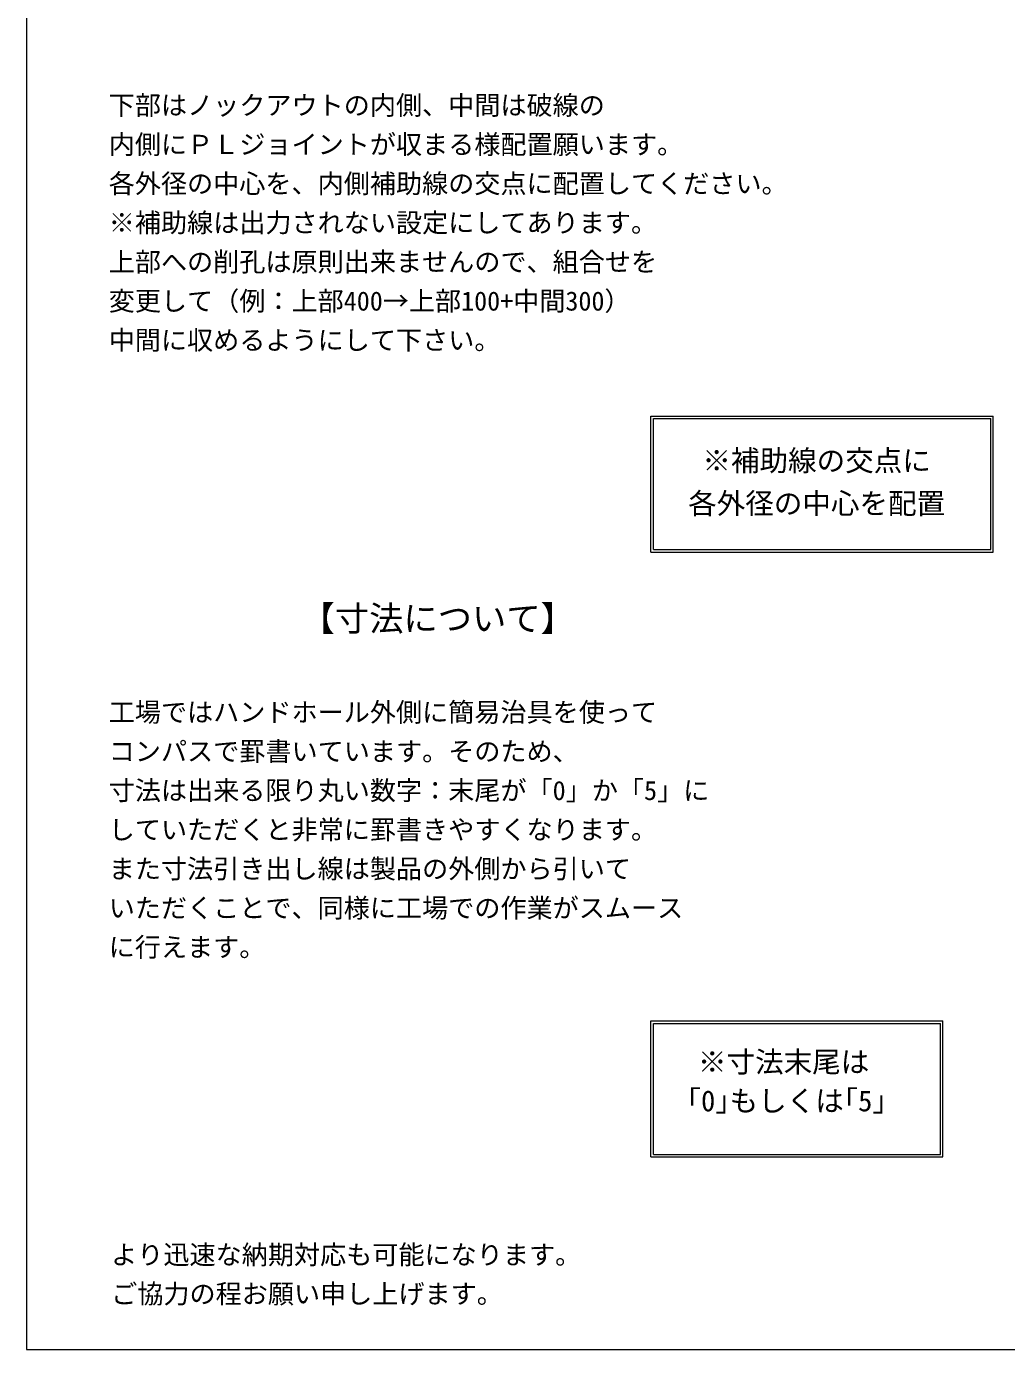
# Model space of a CAD drawing. Units: millimetres, scale not verified. Extents: x -9756 to 9756, y -4614 to 4614.
# Drawn here: x -9756 to -5896, y -3936 to 1277 of the extents above; entities that cross this region are included whole.
import ezdxf
from ezdxf.enums import TextEntityAlignment as Align

# ---------------------------------------------------------------- set-up
doc = ezdxf.new("R2010")
doc.units = ezdxf.units.MM
doc.header["$LTSCALE"] = 20
for name, color, linetype, lineweight in [('0-2_waku', 7, 'Continuous', 18), ('0-8_uchigawa', 6, 'Continuous', 18), ('0-D_文字１', 7, 'Continuous', 18)]:
    doc.layers.add(name, color=color, linetype=linetype, lineweight=lineweight)
doc.styles.add('ＭＳ ゴシック', font='')
doc.styles.get('ＭＳ ゴシック').set_extended_font_data('MS Gothic')

msp = doc.modelspace()

# ---------------------------------------------------------------- linework, layer by layer
at = {"layer": '0-2_waku'}
for p, q in [((-9756.06, 4613.79), (-9756.06, -3936.21)), ((-9756.06, -3936.21), (-3684.87, -3936.21))]:
    msp.add_line(p, q, dxfattribs=at)
at = {"layer": '0-8_uchigawa'}
for p, q in [((-7296.77, -793.72), (-7296.77, -258.02)), ((-7296.77, -258.02), (-5947.61, -258.02)), ((-5947.61, -793.72), (-5947.61, -258.02)), ((-7286.85, -783.8), (-7286.85, -267.94)), ((-7286.85, -267.94), (-5957.53, -267.94)), ((-5957.53, -783.8), (-5957.53, -267.94)), ((-7296.77, -793.72), (-5947.61, -793.72)), ((-7286.85, -783.8), (-5957.53, -783.8)), ((-7296.77, -2641.31), (-6146.02, -2641.31)), ((-7296.77, -3177), (-7296.77, -2641.31)), ((-7286.85, -2651.23), (-6155.94, -2651.23)), ((-7286.85, -3167.08), (-7286.85, -2651.23)), ((-6155.94, -3167.08), (-6155.94, -2651.23)), ((-6146.02, -3177), (-6146.02, -2641.31)), ((-7296.77, -3177), (-6146.02, -3177)), ((-7286.85, -3167.08), (-6155.94, -3167.08))]:
    msp.add_line(p, q, dxfattribs=at)

# ---------------------------------------------------------------- texts
at = {"layer": '0-D_文字１', "style": 'ＭＳ ゴシック'}
for s, height, p in [('下部はノックアウトの内側、中間は破線の', 75.41, (-9432.07, 906.54)), ('内側にＰＬジョイントが収まる様配置願います。', 75.41, (-9432.07, 752.26)), ('各外径の中心を、内側補助線の交点に配置してください。', 75.41, (-9432.07, 597.98)), ('※補助線は出力されない設定にしてあります。', 75.41, (-9432.07, 443.7)), ('上部への削孔は原則出来ませんので、組合せを', 75.41, (-9432.07, 289.42)), ('変更して（例：上部400→上部100+中間300）', 75.41, (-9432.07, 135.14)), ('中間に収めるようにして下さい。', 75.41, (-9432.07, -19.14)), (' ※補助線の交点に', 82.47, (-7149.78, -499.35)), ('各外径の中心を配置', 82.47, (-7149.78, -668.09)), ('【寸法について】', 98.97, (-8676.06, -1134.65)), ('工場ではハンドホール外側に簡易治具を使って', 75.41, (-9432.07, -1485.1)), ('コンパスで罫書いています。そのため、', 75.41, (-9432.07, -1639.38)), ('寸法は出来る限り丸い数字：末尾が「0」か「5」に', 75.41, (-9432.07, -1793.66)), ('していただくと非常に罫書きやすくなります。', 75.41, (-9432.07, -1947.94)), ('また寸法引き出し線は製品の外側から引いて', 75.41, (-9432.07, -2102.22)), ('いただくことで、同様に工場での作業がスムース', 75.41, (-9432.07, -2256.5)), ('に行えます。', 75.41, (-9432.07, -2410.78)), ('※寸法末尾は', 82.47, (-7111.07, -2868.78)), ('「0｣もしくは｢5｣', 82.47, (-7211.36, -3022.37)), ('より迅速な納期対応も可能になります。\u3000', 75.41, (-9422.46, -3622.83)), ('ご協力の程お願い申し上げます。', 75.41, (-9422.46, -3777.11))]:
    msp.add_text(s, height=height, dxfattribs=at).set_placement(p, align=Align.BOTTOM_LEFT)

doc.saveas('drawing.dxf')
